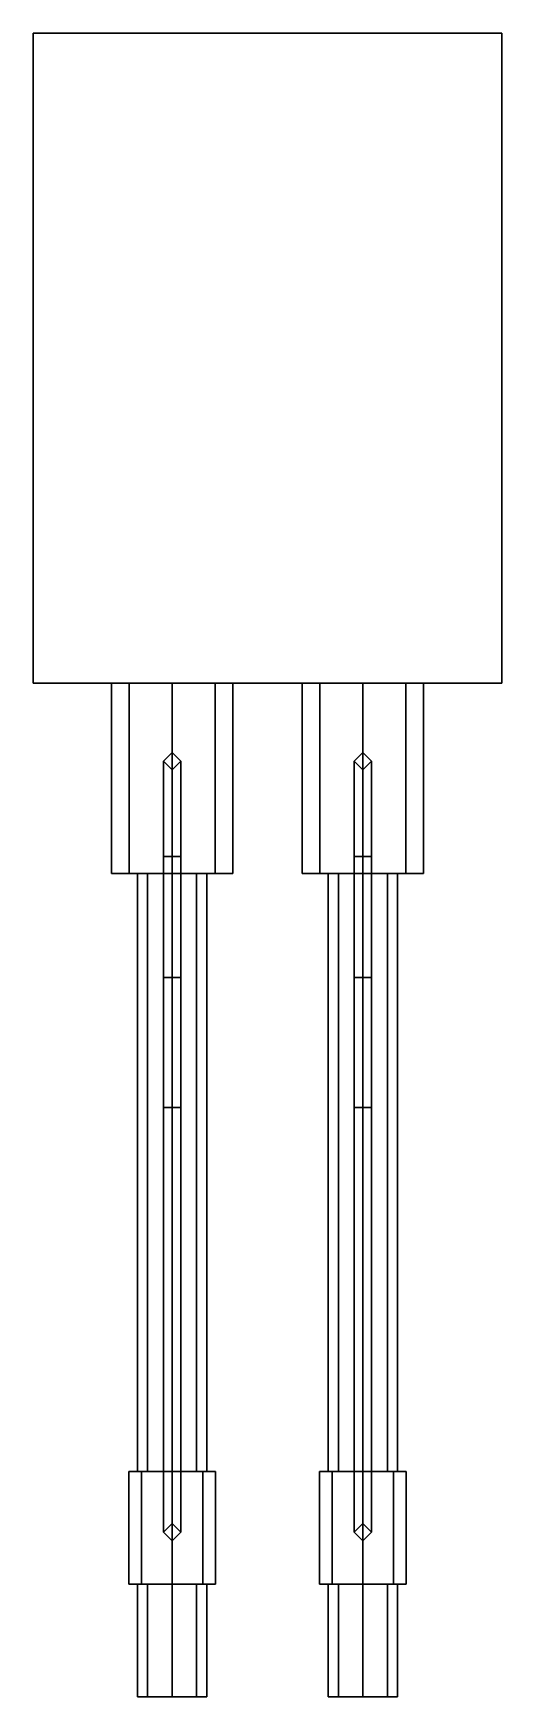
# Model space of a CAD drawing. Extents: x -0.27 to 0.27, y -1.87 to 0.05.
import ezdxf

# ---------------------------------------------------------------- set-up
doc = ezdxf.new("R2010")
doc.units = 0
doc.layers.add('SLEEVE', color=5, linetype='CONTINUOUS')

msp = doc.modelspace()

# ---------------------------------------------------------------- linework, layer by layer
at = {"layer": 'SLEEVE'}
for points in [[(-0.27, 0.05, 0.31), (-0.27, 0.05, -0.18), (-0.27, -0.7, -0.18), (-0.27, -0.7, 0.31)], [(0.27, -0.7, -0.18), (-0.27, -0.7, -0.18), (-0.27, 0.05, -0.18), (0.27, 0.05, -0.18)], [(0.27, 0.05, 0.31), (-0.27, 0.05, 0.31), (-0.27, -0.7, 0.31), (0.27, -0.7, 0.31)], [(0.27, -0.7, 0.31), (0.27, -0.7, -0.18), (0.27, 0.05, -0.18), (0.27, 0.05, 0.31)], [(-0.27, -0.7, 0.31), (-0.27, -0.7, -0.18), (0.27, -0.7, -0.18), (0.27, -0.7, 0.31)], [(-0.1595, -0.92, -0.0495), (-0.18, -0.92), (-0.18, -0.7), (-0.1595, -0.7, -0.0495)], [(-0.18, -0.92), (-0.1595, -0.92, 0.0495), (-0.1595, -0.7, 0.0495), (-0.18, -0.7)], [(-0.11, -0.92, -0.07), (-0.1595, -0.92, -0.0495), (-0.1595, -0.7, -0.0495), (-0.11, -0.7, -0.07)], [(-0.1595, -0.92, 0.0495), (-0.11, -0.92, 0.07), (-0.11, -0.7, 0.07), (-0.1595, -0.7, 0.0495)], [(-0.0605, -0.92, -0.0495), (-0.11, -0.92, -0.07), (-0.11, -0.7, -0.07), (-0.0605, -0.7, -0.0495)], [(-0.11, -0.92, 0.07), (-0.0605, -0.92, 0.0495), (-0.0605, -0.7, 0.0495), (-0.11, -0.7, 0.07)], [(-0.04, -0.92), (-0.0605, -0.92, -0.0495), (-0.0605, -0.7, -0.0495), (-0.04, -0.7)], [(-0.0605, -0.92, 0.0495), (-0.04, -0.92), (-0.04, -0.7), (-0.0605, -0.7, 0.0495)], [(0.04, -0.92), (0.0605, -0.92, 0.0495), (0.0605, -0.7, 0.0495), (0.04, -0.7)], [(0.0605, -0.92, -0.0495), (0.04, -0.92), (0.04, -0.7), (0.0605, -0.7, -0.0495)], [(0.0605, -0.92, 0.0495), (0.11, -0.92, 0.07), (0.11, -0.7, 0.07), (0.0605, -0.7, 0.0495)], [(0.11, -0.92, -0.07), (0.0605, -0.92, -0.0495), (0.0605, -0.7, -0.0495), (0.11, -0.7, -0.07)], [(0.11, -0.92, 0.07), (0.1595, -0.92, 0.0495), (0.1595, -0.7, 0.0495), (0.11, -0.7, 0.07)], [(0.1595, -0.92, -0.0495), (0.11, -0.92, -0.07), (0.11, -0.7, -0.07), (0.1595, -0.7, -0.0495)], [(0.1595, -0.92, 0.0495), (0.18, -0.92), (0.18, -0.7), (0.1595, -0.7, 0.0495)], [(0.18, -0.92), (0.1595, -0.92, -0.0495), (0.1595, -0.7, -0.0495), (0.18, -0.7)], [(-0.11, -0.78, -0.09), (-0.12, -0.79, -0.08), (-0.12, -0.79, -0.06), (-0.11, -0.78, -0.07)], [(-0.11, -0.9, -0.14), (-0.12, -0.9, -0.13), (-0.12, -0.79, -0.08), (-0.11, -0.78, -0.09)], [(-0.1, -0.79, -0.08), (-0.11, -0.78, -0.09), (-0.11, -0.78, -0.07), (-0.1, -0.79, -0.06)], [(-0.1, -0.9, -0.13), (-0.11, -0.9, -0.14), (-0.11, -0.78, -0.09), (-0.1, -0.79, -0.08)], [(0.11, -0.9, -0.14), (0.1, -0.9, -0.13), (0.1, -0.79, -0.08), (0.11, -0.78, -0.09)], [(0.11, -0.78, -0.09), (0.1, -0.79, -0.08), (0.1, -0.79, -0.06), (0.11, -0.78, -0.07)], [(0.12, -0.9, -0.13), (0.11, -0.9, -0.14), (0.11, -0.78, -0.09), (0.12, -0.79, -0.08)], [(0.12, -0.79, -0.08), (0.11, -0.78, -0.09), (0.11, -0.78, -0.07), (0.12, -0.79, -0.06)], [(-0.12, -0.79, -0.08), (-0.11, -0.8, -0.07), (-0.11, -0.8, -0.07), (-0.12, -0.79, -0.06)], [(-0.12, -0.9, -0.13), (-0.11, -0.9, -0.12), (-0.11, -0.8, -0.07), (-0.12, -0.79, -0.08)], [(-0.11, -0.8, -0.07), (-0.1, -0.79, -0.08), (-0.1, -0.79, -0.06), (-0.11, -0.8, -0.07)], [(-0.11, -0.9, -0.12), (-0.1, -0.9, -0.13), (-0.1, -0.79, -0.08), (-0.11, -0.8, -0.07)], [(0.1, -0.9, -0.13), (0.11, -0.9, -0.12), (0.11, -0.8, -0.07), (0.1, -0.79, -0.08)], [(0.1, -0.79, -0.08), (0.11, -0.8, -0.07), (0.11, -0.8, -0.07), (0.1, -0.79, -0.06)], [(0.11, -0.9, -0.12), (0.12, -0.9, -0.13), (0.12, -0.79, -0.08), (0.11, -0.8, -0.07)], [(0.11, -0.8, -0.07), (0.12, -0.79, -0.08), (0.12, -0.79, -0.06), (0.11, -0.8, -0.07)], [(-0.11, -1.04, -0.14), (-0.12, -1.04, -0.13), (-0.12, -0.9, -0.13), (-0.11, -0.9, -0.14)], [(-0.12, -1.04, -0.13), (-0.11, -1.04, -0.12), (-0.11, -0.9, -0.12), (-0.12, -0.9, -0.13)], [(-0.1, -1.04, -0.13), (-0.11, -1.04, -0.14), (-0.11, -0.9, -0.14), (-0.1, -0.9, -0.13)], [(-0.11, -1.04, -0.12), (-0.1, -1.04, -0.13), (-0.1, -0.9, -0.13), (-0.11, -0.9, -0.12)], [(0.1, -1.04, -0.13), (0.11, -1.04, -0.12), (0.11, -0.9, -0.12), (0.1, -0.9, -0.13)], [(0.11, -1.04, -0.14), (0.1, -1.04, -0.13), (0.1, -0.9, -0.13), (0.11, -0.9, -0.14)], [(0.11, -1.04, -0.12), (0.12, -1.04, -0.13), (0.12, -0.9, -0.13), (0.11, -0.9, -0.12)], [(0.12, -1.04, -0.13), (0.11, -1.04, -0.14), (0.11, -0.9, -0.14), (0.12, -0.9, -0.13)], [(-0.15, -0.92), (-0.1383, -0.92, 0.0283), (-0.1595, -0.92, 0.0495), (-0.18, -0.92)], [(-0.1383, -0.92, -0.0283), (-0.15, -0.92), (-0.18, -0.92), (-0.1595, -0.92, -0.0495)], [(-0.1383, -0.92, 0.0283), (-0.11, -0.92, 0.04), (-0.11, -0.92, 0.07), (-0.1595, -0.92, 0.0495)], [(-0.11, -0.92, -0.04), (-0.1383, -0.92, -0.0283), (-0.1595, -0.92, -0.0495), (-0.11, -0.92, -0.07)], [(-0.15, -0.92), (-0.1383, -0.92, -0.0283), (-0.1383, -1.61, -0.0283), (-0.15, -1.61)], [(-0.1383, -0.92, 0.0283), (-0.15, -0.92), (-0.15, -1.61), (-0.1383, -1.61, 0.0283)], [(-0.1383, -0.92, -0.0283), (-0.11, -0.92, -0.04), (-0.11, -1.61, -0.04), (-0.1383, -1.61, -0.0283)], [(-0.11, -0.92, 0.04), (-0.1383, -0.92, 0.0283), (-0.1383, -1.61, 0.0283), (-0.11, -1.61, 0.04)], [(-0.0817, -0.92, -0.0283), (-0.11, -0.92, -0.04), (-0.11, -0.92, -0.07), (-0.0605, -0.92, -0.0495)], [(-0.11, -0.92, 0.04), (-0.0817, -0.92, 0.0283), (-0.0605, -0.92, 0.0495), (-0.11, -0.92, 0.07)], [(-0.11, -0.92, -0.04), (-0.0817, -0.92, -0.0283), (-0.0817, -1.61, -0.0283), (-0.11, -1.61, -0.04)], [(-0.0817, -0.92, 0.0283), (-0.11, -0.92, 0.04), (-0.11, -1.61, 0.04), (-0.0817, -1.61, 0.0283)], [(-0.07, -0.92), (-0.0817, -0.92, -0.0283), (-0.0605, -0.92, -0.0495), (-0.04, -0.92)], [(-0.0817, -0.92, 0.0283), (-0.07, -0.92), (-0.04, -0.92), (-0.0605, -0.92, 0.0495)], [(-0.0817, -0.92, -0.0283), (-0.07, -0.92), (-0.07, -1.61), (-0.0817, -1.61, -0.0283)], [(-0.07, -0.92), (-0.0817, -0.92, 0.0283), (-0.0817, -1.61, 0.0283), (-0.07, -1.61)], [(0.0817, -0.92, -0.0283), (0.07, -0.92), (0.04, -0.92), (0.0605, -0.92, -0.0495)], [(0.07, -0.92), (0.0817, -0.92, 0.0283), (0.0605, -0.92, 0.0495), (0.04, -0.92)], [(0.11, -0.92, -0.04), (0.0817, -0.92, -0.0283), (0.0605, -0.92, -0.0495), (0.11, -0.92, -0.07)], [(0.0817, -0.92, 0.0283), (0.11, -0.92, 0.04), (0.11, -0.92, 0.07), (0.0605, -0.92, 0.0495)], [(0.0817, -0.92, 0.0283), (0.07, -0.92), (0.07, -1.61), (0.0817, -1.61, 0.0283)], [(0.07, -0.92), (0.0817, -0.92, -0.0283), (0.0817, -1.61, -0.0283), (0.07, -1.61)], [(0.11, -0.92, 0.04), (0.0817, -0.92, 0.0283), (0.0817, -1.61, 0.0283), (0.11, -1.61, 0.04)], [(0.0817, -0.92, -0.0283), (0.11, -0.92, -0.04), (0.11, -1.61, -0.04), (0.0817, -1.61, -0.0283)], [(0.1383, -0.92, 0.0283), (0.11, -0.92, 0.04), (0.11, -1.61, 0.04), (0.1383, -1.61, 0.0283)], [(0.11, -0.92, -0.04), (0.1383, -0.92, -0.0283), (0.1383, -1.61, -0.0283), (0.11, -1.61, -0.04)], [(0.11, -0.92, 0.04), (0.1383, -0.92, 0.0283), (0.1595, -0.92, 0.0495), (0.11, -0.92, 0.07)], [(0.1383, -0.92, -0.0283), (0.11, -0.92, -0.04), (0.11, -0.92, -0.07), (0.1595, -0.92, -0.0495)], [(0.15, -0.92), (0.1383, -0.92, 0.0283), (0.1383, -1.61, 0.0283), (0.15, -1.61)], [(0.1383, -0.92, -0.0283), (0.15, -0.92), (0.15, -1.61), (0.1383, -1.61, -0.0283)], [(0.1383, -0.92, 0.0283), (0.15, -0.92), (0.18, -0.92), (0.1595, -0.92, 0.0495)], [(0.15, -0.92), (0.1383, -0.92, -0.0283), (0.1595, -0.92, -0.0495), (0.18, -0.92)], [(-0.11, -1.19, -0.09), (-0.12, -1.19, -0.08), (-0.12, -1.04, -0.13), (-0.11, -1.04, -0.14)], [(-0.12, -1.19, -0.08), (-0.11, -1.19, -0.07), (-0.11, -1.04, -0.12), (-0.12, -1.04, -0.13)], [(-0.1, -1.19, -0.08), (-0.11, -1.19, -0.09), (-0.11, -1.04, -0.14), (-0.1, -1.04, -0.13)], [(-0.11, -1.19, -0.07), (-0.1, -1.19, -0.08), (-0.1, -1.04, -0.13), (-0.11, -1.04, -0.12)], [(0.1, -1.19, -0.08), (0.11, -1.19, -0.07), (0.11, -1.04, -0.12), (0.1, -1.04, -0.13)], [(0.11, -1.19, -0.09), (0.1, -1.19, -0.08), (0.1, -1.04, -0.13), (0.11, -1.04, -0.14)], [(0.11, -1.19, -0.07), (0.12, -1.19, -0.08), (0.12, -1.04, -0.13), (0.11, -1.04, -0.12)], [(0.12, -1.19, -0.08), (0.11, -1.19, -0.09), (0.11, -1.04, -0.14), (0.12, -1.04, -0.13)], [(-0.11, -1.69, -0.09), (-0.12, -1.68, -0.08), (-0.12, -1.19, -0.08), (-0.11, -1.19, -0.09)], [(-0.12, -1.68, -0.08), (-0.11, -1.67, -0.07), (-0.11, -1.19, -0.07), (-0.12, -1.19, -0.08)], [(-0.1, -1.68, -0.08), (-0.11, -1.69, -0.09), (-0.11, -1.19, -0.09), (-0.1, -1.19, -0.08)], [(-0.11, -1.67, -0.07), (-0.1, -1.68, -0.08), (-0.1, -1.19, -0.08), (-0.11, -1.19, -0.07)], [(0.1, -1.68, -0.08), (0.11, -1.67, -0.07), (0.11, -1.19, -0.07), (0.1, -1.19, -0.08)], [(0.11, -1.69, -0.09), (0.1, -1.68, -0.08), (0.1, -1.19, -0.08), (0.11, -1.19, -0.09)], [(0.11, -1.67, -0.07), (0.12, -1.68, -0.08), (0.12, -1.19, -0.08), (0.11, -1.19, -0.07)], [(0.12, -1.68, -0.08), (0.11, -1.69, -0.09), (0.11, -1.19, -0.09), (0.12, -1.19, -0.08)], [(-0.16, -1.61), (-0.1454, -1.61, 0.0354), (-0.1383, -1.61, 0.0283), (-0.15, -1.61)], [(-0.1454, -1.61, -0.0354), (-0.16, -1.61), (-0.15, -1.61), (-0.1383, -1.61, -0.0283)], [(-0.1454, -1.74, -0.0354), (-0.16, -1.74), (-0.16, -1.61), (-0.1454, -1.61, -0.0354)], [(-0.16, -1.74), (-0.1454, -1.74, 0.0354), (-0.1454, -1.61, 0.0354), (-0.16, -1.61)], [(-0.1454, -1.61, 0.0354), (-0.11, -1.61, 0.05), (-0.11, -1.61, 0.04), (-0.1383, -1.61, 0.0283)], [(-0.11, -1.61, -0.05), (-0.1454, -1.61, -0.0354), (-0.1383, -1.61, -0.0283), (-0.11, -1.61, -0.04)], [(-0.11, -1.74, -0.05), (-0.1454, -1.74, -0.0354), (-0.1454, -1.61, -0.0354), (-0.11, -1.61, -0.05)], [(-0.1454, -1.74, 0.0354), (-0.11, -1.74, 0.05), (-0.11, -1.61, 0.05), (-0.1454, -1.61, 0.0354)], [(-0.0746, -1.61, -0.0354), (-0.11, -1.61, -0.05), (-0.11, -1.61, -0.04), (-0.0817, -1.61, -0.0283)], [(-0.11, -1.61, 0.05), (-0.0746, -1.61, 0.0354), (-0.0817, -1.61, 0.0283), (-0.11, -1.61, 0.04)], [(-0.0746, -1.74, -0.0354), (-0.11, -1.74, -0.05), (-0.11, -1.61, -0.05), (-0.0746, -1.61, -0.0354)], [(-0.11, -1.74, 0.05), (-0.0746, -1.74, 0.0354), (-0.0746, -1.61, 0.0354), (-0.11, -1.61, 0.05)], [(-0.06, -1.61), (-0.0746, -1.61, -0.0354), (-0.0817, -1.61, -0.0283), (-0.07, -1.61)], [(-0.0746, -1.61, 0.0354), (-0.06, -1.61), (-0.07, -1.61), (-0.0817, -1.61, 0.0283)], [(-0.06, -1.74), (-0.0746, -1.74, -0.0354), (-0.0746, -1.61, -0.0354), (-0.06, -1.61)], [(-0.0746, -1.74, 0.0354), (-0.06, -1.74), (-0.06, -1.61), (-0.0746, -1.61, 0.0354)], [(0.06, -1.74), (0.0746, -1.74, 0.0354), (0.0746, -1.61, 0.0354), (0.06, -1.61)], [(0.0746, -1.74, -0.0354), (0.06, -1.74), (0.06, -1.61), (0.0746, -1.61, -0.0354)], [(0.0746, -1.61, -0.0354), (0.06, -1.61), (0.07, -1.61), (0.0817, -1.61, -0.0283)], [(0.06, -1.61), (0.0746, -1.61, 0.0354), (0.0817, -1.61, 0.0283), (0.07, -1.61)], [(0.0746, -1.74, 0.0354), (0.11, -1.74, 0.05), (0.11, -1.61, 0.05), (0.0746, -1.61, 0.0354)], [(0.11, -1.74, -0.05), (0.0746, -1.74, -0.0354), (0.0746, -1.61, -0.0354), (0.11, -1.61, -0.05)], [(0.11, -1.61, -0.05), (0.0746, -1.61, -0.0354), (0.0817, -1.61, -0.0283), (0.11, -1.61, -0.04)], [(0.0746, -1.61, 0.0354), (0.11, -1.61, 0.05), (0.11, -1.61, 0.04), (0.0817, -1.61, 0.0283)], [(0.11, -1.74, 0.05), (0.1454, -1.74, 0.0354), (0.1454, -1.61, 0.0354), (0.11, -1.61, 0.05)], [(0.1454, -1.74, -0.0354), (0.11, -1.74, -0.05), (0.11, -1.61, -0.05), (0.1454, -1.61, -0.0354)], [(0.11, -1.61, 0.05), (0.1454, -1.61, 0.0354), (0.1383, -1.61, 0.0283), (0.11, -1.61, 0.04)], [(0.1454, -1.61, -0.0354), (0.11, -1.61, -0.05), (0.11, -1.61, -0.04), (0.1383, -1.61, -0.0283)], [(0.1454, -1.61, 0.0354), (0.16, -1.61), (0.15, -1.61), (0.1383, -1.61, 0.0283)], [(0.16, -1.61), (0.1454, -1.61, -0.0354), (0.1383, -1.61, -0.0283), (0.15, -1.61)], [(0.1454, -1.74, 0.0354), (0.16, -1.74), (0.16, -1.61), (0.1454, -1.61, 0.0354)], [(0.16, -1.74), (0.1454, -1.74, -0.0354), (0.1454, -1.61, -0.0354), (0.16, -1.61)], [(-0.11, -1.67, -0.07), (-0.12, -1.68, -0.08), (-0.12, -1.68, -0.04), (-0.11, -1.67, -0.05)], [(-0.1, -1.68, -0.08), (-0.11, -1.67, -0.07), (-0.11, -1.67, -0.05), (-0.1, -1.68, -0.04)], [(0.11, -1.67, -0.07), (0.1, -1.68, -0.08), (0.1, -1.68, -0.04), (0.11, -1.67, -0.05)], [(0.12, -1.68, -0.08), (0.11, -1.67, -0.07), (0.11, -1.67, -0.05), (0.12, -1.68, -0.04)], [(-0.12, -1.68, -0.08), (-0.11, -1.69, -0.09), (-0.11, -1.69, -0.05), (-0.12, -1.68, -0.04)], [(-0.11, -1.69, -0.09), (-0.1, -1.68, -0.08), (-0.1, -1.68, -0.04), (-0.11, -1.69, -0.05)], [(0.1, -1.68, -0.08), (0.11, -1.69, -0.09), (0.11, -1.69, -0.05), (0.1, -1.68, -0.04)], [(0.11, -1.69, -0.09), (0.12, -1.68, -0.08), (0.12, -1.68, -0.04), (0.11, -1.69, -0.05)], [(-0.15, -1.74), (-0.1383, -1.74, 0.0283), (-0.1454, -1.74, 0.0354), (-0.16, -1.74)], [(-0.1383, -1.74, -0.0283), (-0.15, -1.74), (-0.16, -1.74), (-0.1454, -1.74, -0.0354)], [(-0.15, -1.74), (-0.1383, -1.74, -0.0283), (-0.1383, -1.87, -0.0283), (-0.15, -1.87)], [(-0.1383, -1.74, 0.0283), (-0.15, -1.74), (-0.15, -1.87), (-0.1383, -1.87, 0.0283)], [(-0.1383, -1.74, 0.0283), (-0.11, -1.74, 0.04), (-0.11, -1.74, 0.05), (-0.1454, -1.74, 0.0354)], [(-0.11, -1.74, -0.04), (-0.1383, -1.74, -0.0283), (-0.1454, -1.74, -0.0354), (-0.11, -1.74, -0.05)], [(-0.1383, -1.74, -0.0283), (-0.11, -1.74, -0.04), (-0.11, -1.87, -0.04), (-0.1383, -1.87, -0.0283)], [(-0.11, -1.74, 0.04), (-0.1383, -1.74, 0.0283), (-0.1383, -1.87, 0.0283), (-0.11, -1.87, 0.04)], [(-0.0817, -1.74, -0.0283), (-0.11, -1.74, -0.04), (-0.11, -1.74, -0.05), (-0.0746, -1.74, -0.0354)], [(-0.11, -1.74, 0.04), (-0.0817, -1.74, 0.0283), (-0.0746, -1.74, 0.0354), (-0.11, -1.74, 0.05)], [(-0.11, -1.74, -0.04), (-0.0817, -1.74, -0.0283), (-0.0817, -1.87, -0.0283), (-0.11, -1.87, -0.04)], [(-0.0817, -1.74, 0.0283), (-0.11, -1.74, 0.04), (-0.11, -1.87, 0.04), (-0.0817, -1.87, 0.0283)], [(-0.07, -1.74), (-0.0817, -1.74, -0.0283), (-0.0746, -1.74, -0.0354), (-0.06, -1.74)], [(-0.0817, -1.74, 0.0283), (-0.07, -1.74), (-0.06, -1.74), (-0.0746, -1.74, 0.0354)], [(-0.0817, -1.74, -0.0283), (-0.07, -1.74), (-0.07, -1.87), (-0.0817, -1.87, -0.0283)], [(-0.07, -1.74), (-0.0817, -1.74, 0.0283), (-0.0817, -1.87, 0.0283), (-0.07, -1.87)], [(0.0817, -1.74, -0.0283), (0.07, -1.74), (0.06, -1.74), (0.0746, -1.74, -0.0354)], [(0.07, -1.74), (0.0817, -1.74, 0.0283), (0.0746, -1.74, 0.0354), (0.06, -1.74)], [(0.0817, -1.74, 0.0283), (0.07, -1.74), (0.07, -1.87), (0.0817, -1.87, 0.0283)], [(0.07, -1.74), (0.0817, -1.74, -0.0283), (0.0817, -1.87, -0.0283), (0.07, -1.87)], [(0.11, -1.74, -0.04), (0.0817, -1.74, -0.0283), (0.0746, -1.74, -0.0354), (0.11, -1.74, -0.05)], [(0.0817, -1.74, 0.0283), (0.11, -1.74, 0.04), (0.11, -1.74, 0.05), (0.0746, -1.74, 0.0354)], [(0.11, -1.74, 0.04), (0.0817, -1.74, 0.0283), (0.0817, -1.87, 0.0283), (0.11, -1.87, 0.04)], [(0.0817, -1.74, -0.0283), (0.11, -1.74, -0.04), (0.11, -1.87, -0.04), (0.0817, -1.87, -0.0283)], [(0.1383, -1.74, 0.0283), (0.11, -1.74, 0.04), (0.11, -1.87, 0.04), (0.1383, -1.87, 0.0283)], [(0.11, -1.74, -0.04), (0.1383, -1.74, -0.0283), (0.1383, -1.87, -0.0283), (0.11, -1.87, -0.04)], [(0.11, -1.74, 0.04), (0.1383, -1.74, 0.0283), (0.1454, -1.74, 0.0354), (0.11, -1.74, 0.05)], [(0.1383, -1.74, -0.0283), (0.11, -1.74, -0.04), (0.11, -1.74, -0.05), (0.1454, -1.74, -0.0354)], [(0.15, -1.74), (0.1383, -1.74, 0.0283), (0.1383, -1.87, 0.0283), (0.15, -1.87)], [(0.1383, -1.74, -0.0283), (0.15, -1.74), (0.15, -1.87), (0.1383, -1.87, -0.0283)], [(0.1383, -1.74, 0.0283), (0.15, -1.74), (0.16, -1.74), (0.1454, -1.74, 0.0354)], [(0.15, -1.74), (0.1383, -1.74, -0.0283), (0.1454, -1.74, -0.0354), (0.16, -1.74)], [(-0.0817, -1.87, -0.0283), (-0.15, -1.87), (-0.1383, -1.87, -0.0283), (-0.11, -1.87, -0.04)], [(-0.07, -1.87), (-0.1383, -1.87, 0.0283), (-0.15, -1.87), (-0.0817, -1.87, -0.0283)], [(-0.0817, -1.87, 0.0283), (-0.11, -1.87, 0.04), (-0.1383, -1.87, 0.0283), (-0.07, -1.87)], [(0.15, -1.87), (0.0817, -1.87, 0.0283), (0.07, -1.87), (0.1383, -1.87, -0.0283)], [(0.1383, -1.87, -0.0283), (0.07, -1.87), (0.0817, -1.87, -0.0283), (0.11, -1.87, -0.04)], [(0.1383, -1.87, 0.0283), (0.11, -1.87, 0.04), (0.0817, -1.87, 0.0283), (0.15, -1.87)]]:
    msp.add_3dface(points, dxfattribs=at)

doc.saveas('drawing.dxf')
